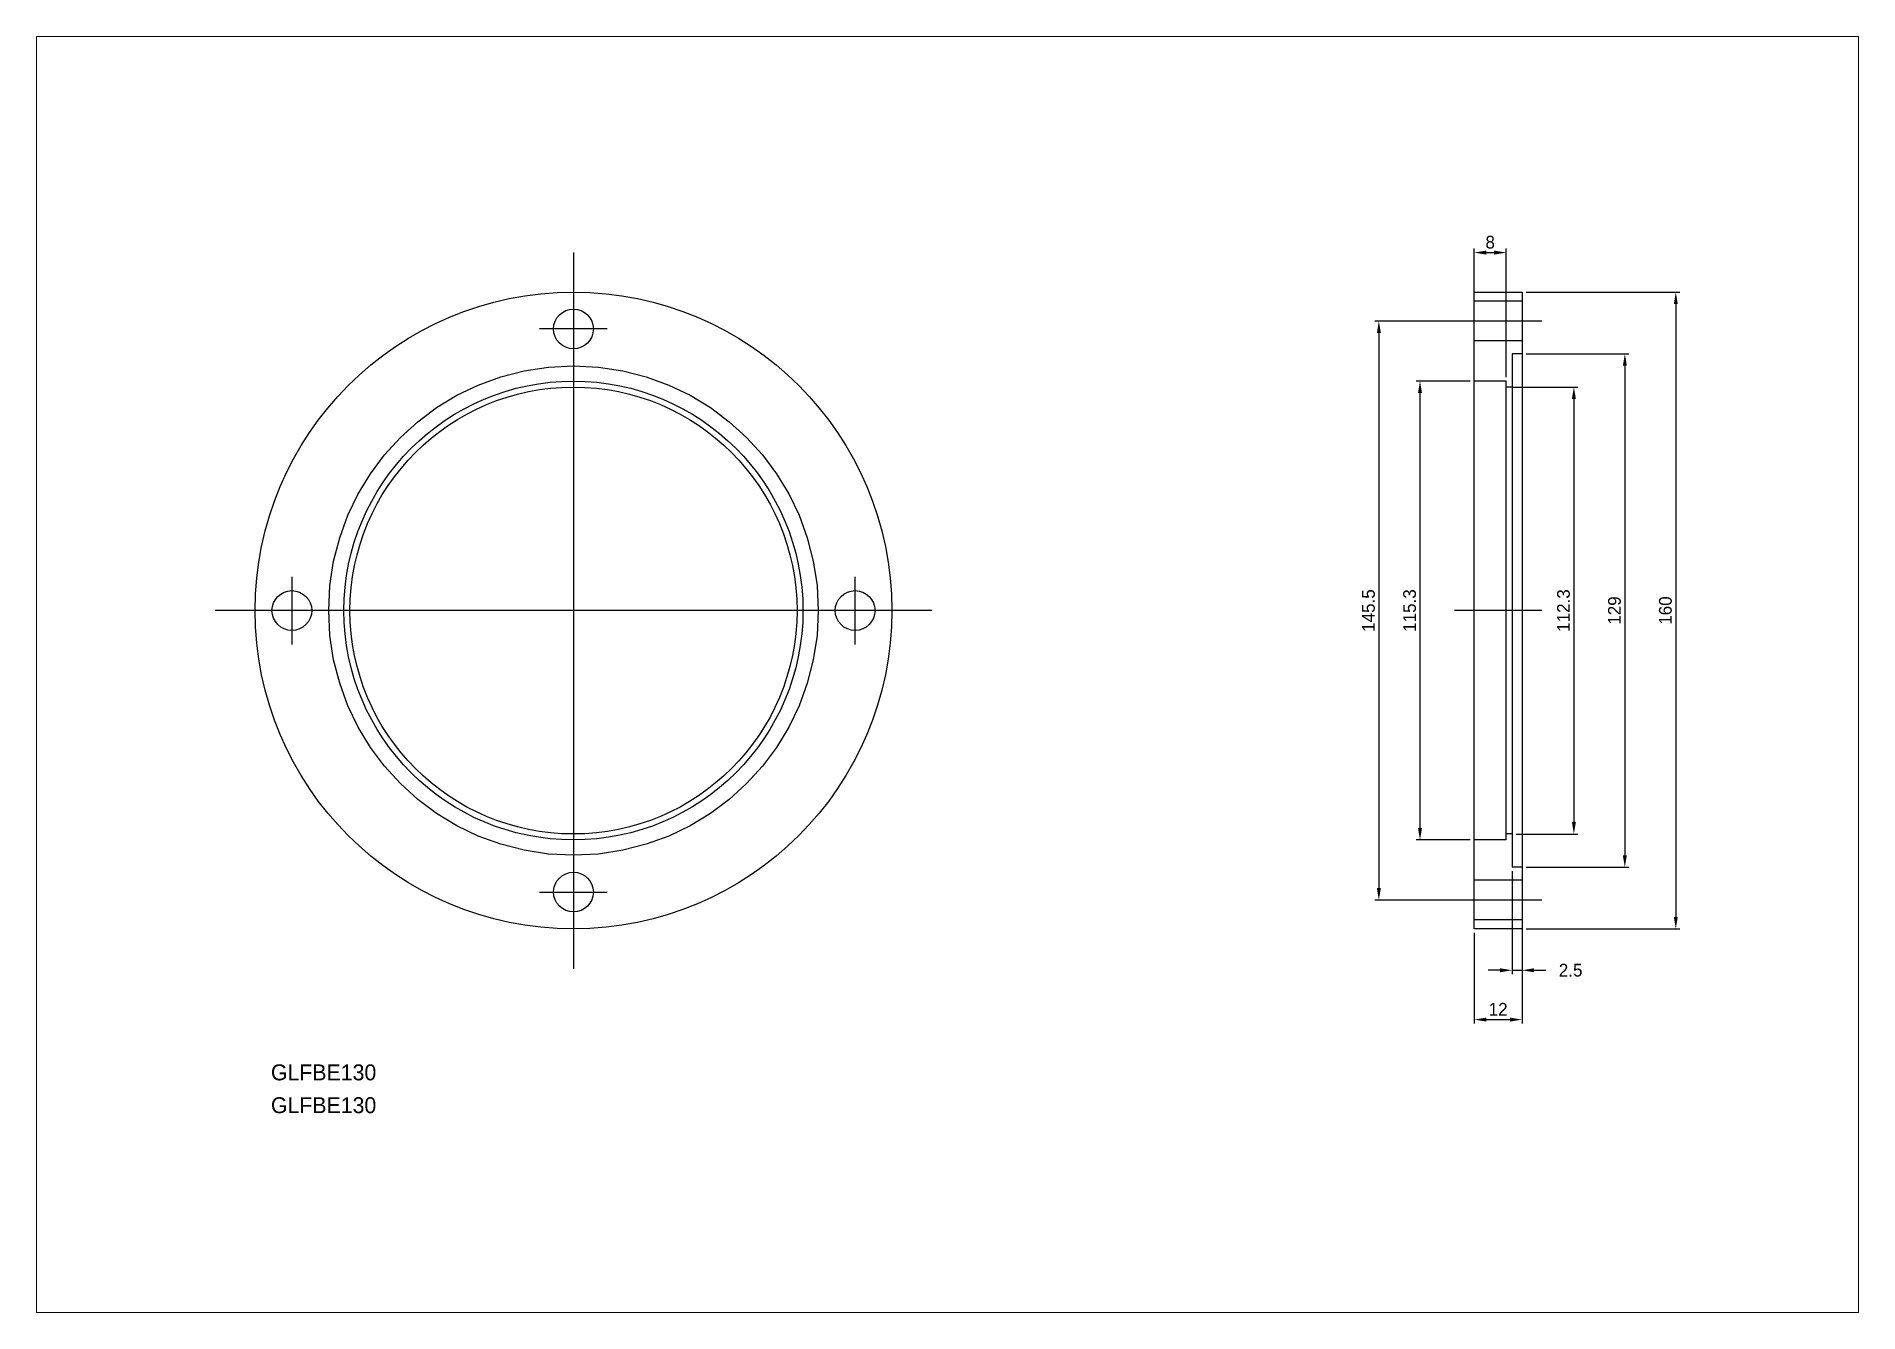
# Paper-space layout 'レイアウト1' of a CAD drawing. Extents: x 1.14 to 10.3, y 0.8 to 7.21.
# The model-space entities are those that its viewports show. They can reach past a viewport. Long polylines and large blocks are cut down to what shows.
import ezdxf

# ---------------------------------------------------------------- set-up
doc = ezdxf.new("R2010")
doc.units = 0
doc.header["$MEASUREMENT"] = 0
doc.linetypes.add('CENTER', pattern=[2, 1.25, -0.25, 0.25, -0.25])
doc.linetypes.add('DASHED', pattern=[0.75, 0.5, -0.25])
doc.layers.get('0').update_dxf_attribs({"linetype": 'CONTINUOUS'})
doc.layers.get('DEFPOINTS').update_dxf_attribs({"linetype": 'CONTINUOUS'})
doc.layers.add('CENTER', color=1, linetype='CONTINUOUS')
doc.layers.add('SIZE', color=7, linetype='CONTINUOUS')
doc.dimstyles.new('MISUMI', dxfattribs={"dimtxt": 3.2, "dimasz": 3, "dimexe": 1, "dimexo": 1, "dimgap": 1, "dimtad": 1, "dimdec": 4, "dimdsep": 46, "dimtxsty": 'STANDARD', "dimcen": 0, "dimadec": 0, "dimazin": 0, "dimtfac": 0.6, "dimtdec": 4, "dimtix": 1, "dimtmove": 2, "dimatfit": 3, "dimfxl": 1, "dimtvp": 1, "dimtolj": 1, "dimarcsym": 0})

# ---------------------------------------------------------------- blocks, each defined once
blk = doc.blocks.new('*D27')
at = {"layer": 'DEFPOINTS', "color": 0, "linetype": 'Continuous'}
for p in [(272.09, 149.85), (272.09, -10.15), (310.72, -10.15)]:
    blk.add_point(p, dxfattribs=at)
at = {"layer": 'SIZE', "color": 0, "linetype": 'Continuous', "lineweight": -2}
for p, q in [((273.09, 149.85), (311.72, 149.85)), ((310.72, 146.85), (310.72, -7.15)), ((273.09, -10.15), (311.72, -10.15))]:
    blk.add_line(p, q, dxfattribs=at)
at = {"layer": 'SIZE', "color": 0, "linetype": 'Continuous'}
for points in [[(310.22, 146.85), (311.22, 146.85), (310.72, 149.85)], [(310.22, -7.15), (311.22, -7.15), (310.72, -10.15)]]:
    blk.add_solid(points, dxfattribs=at)
at = {"layer": 'SIZE', "color": 0, "linetype": 'Continuous', "insert": (308.12, 69.85), "char_height": 3.2, "attachment_point": 5, "rotation": 90}
blk.add_mtext('\\A1;160', dxfattribs=at)
blk = doc.blocks.new('*D26')
at = {"layer": 'DEFPOINTS', "color": 0, "linetype": 'Continuous'}
for p in [(260.09, 127.5), (246.46, 12.2), (260.09, 12.2)]:
    blk.add_point(p, dxfattribs=at)
at = {"layer": 'SIZE', "color": 0, "linetype": 'Continuous', "lineweight": -2}
for p, q in [((259.09, 127.5), (245.46, 127.5)), ((246.46, 124.5), (246.46, 15.2)), ((259.09, 12.2), (245.46, 12.2))]:
    blk.add_line(p, q, dxfattribs=at)
at = {"layer": 'SIZE', "color": 0, "linetype": 'Continuous'}
for points in [[(245.96, 124.5), (246.96, 124.5), (246.46, 127.5)], [(245.96, 15.2), (246.96, 15.2), (246.46, 12.2)]]:
    blk.add_solid(points, dxfattribs=at)
at = {"layer": 'SIZE', "color": 0, "linetype": 'Continuous', "insert": (243.86, 69.85), "char_height": 3.2, "attachment_point": 5, "rotation": 90}
blk.add_mtext('\\A1;115.3', dxfattribs=at)
blk = doc.blocks.new('*D25')
at = {"layer": 'DEFPOINTS', "color": 0, "linetype": 'Continuous'}
for p in [(268.84, 126), (269.59, 13.7), (285.12, 13.7)]:
    blk.add_point(p, dxfattribs=at)
at = {"layer": 'SIZE', "color": 0, "linetype": 'Continuous', "lineweight": -2}
for p, q in [((269.84, 126), (286.12, 126)), ((285.12, 123), (285.12, 16.7)), ((270.59, 13.7), (286.12, 13.7))]:
    blk.add_line(p, q, dxfattribs=at)
at = {"layer": 'SIZE', "color": 0, "linetype": 'Continuous'}
for points in [[(284.62, 123), (285.62, 123), (285.12, 126)], [(284.62, 16.7), (285.62, 16.7), (285.12, 13.7)]]:
    blk.add_solid(points, dxfattribs=at)
at = {"layer": 'SIZE', "color": 0, "linetype": 'Continuous', "insert": (282.52, 69.85), "char_height": 3.2, "attachment_point": 5, "rotation": 90}
blk.add_mtext('\\A1;112.3', dxfattribs=at)
blk = doc.blocks.new('*D24')
at = {"layer": 'DEFPOINTS', "color": 0, "linetype": 'Continuous'}
for p in [(260.09, 142.6), (236.13, -2.9), (260.09, -2.9)]:
    blk.add_point(p, dxfattribs=at)
at = {"layer": 'SIZE', "color": 0, "linetype": 'Continuous', "lineweight": -2}
for p, q in [((259.09, 142.6), (235.13, 142.6)), ((236.13, 139.6), (236.13, 0.1)), ((259.09, -2.9), (235.13, -2.9))]:
    blk.add_line(p, q, dxfattribs=at)
at = {"layer": 'SIZE', "color": 0, "linetype": 'Continuous'}
for points in [[(235.63, 139.6), (236.63, 139.6), (236.13, 142.6)], [(235.63, 0.1), (236.63, 0.1), (236.13, -2.9)]]:
    blk.add_solid(points, dxfattribs=at)
at = {"layer": 'SIZE', "color": 0, "linetype": 'Continuous', "insert": (233.53, 69.85), "char_height": 3.2, "attachment_point": 5, "rotation": 90}
blk.add_mtext('\\A1;145.5', dxfattribs=at)
blk = doc.blocks.new('*D23')
at = {"layer": 'DEFPOINTS', "color": 0, "linetype": 'Continuous'}
for p in [(272.09, 134.35), (272.09, 5.35), (297.92, 5.35)]:
    blk.add_point(p, dxfattribs=at)
at = {"layer": 'SIZE', "color": 0, "linetype": 'Continuous', "lineweight": -2}
for p, q in [((273.09, 134.35), (298.92, 134.35)), ((297.92, 131.35), (297.92, 8.35)), ((273.09, 5.35), (298.92, 5.35))]:
    blk.add_line(p, q, dxfattribs=at)
at = {"layer": 'SIZE', "color": 0, "linetype": 'Continuous'}
for points in [[(297.42, 131.35), (298.42, 131.35), (297.92, 134.35)], [(297.42, 8.35), (298.42, 8.35), (297.92, 5.35)]]:
    blk.add_solid(points, dxfattribs=at)
at = {"layer": 'SIZE', "color": 0, "linetype": 'Continuous', "insert": (295.32, 69.85), "char_height": 3.2, "attachment_point": 5, "rotation": 90}
blk.add_mtext('\\A1;129', dxfattribs=at)
blk = doc.blocks.new('*D22')
at = {"layer": 'DEFPOINTS', "color": 0, "linetype": 'Continuous'}
for p in [(268.09, 159.8), (260.09, 127.5), (268.09, 127.5)]:
    blk.add_point(p, dxfattribs=at)
at = {"layer": 'SIZE', "color": 0, "linetype": 'Continuous', "lineweight": -2}
for p, q in [((260.09, 128.5), (260.09, 160.8)), ((268.09, 128.5), (268.09, 160.8)), ((263.09, 159.8), (265.09, 159.8))]:
    blk.add_line(p, q, dxfattribs=at)
at = {"layer": 'SIZE', "color": 0, "linetype": 'Continuous'}
for points in [[(263.09, 160.3), (263.09, 159.3), (260.09, 159.8)], [(265.09, 160.3), (265.09, 159.3), (268.09, 159.8)]]:
    blk.add_solid(points, dxfattribs=at)
at = {"layer": 'SIZE', "color": 0, "linetype": 'Continuous', "insert": (264.09, 162.4), "char_height": 3.2, "attachment_point": 5}
blk.add_mtext('\\A1;8', dxfattribs=at)
blk = doc.blocks.new('*D21')
at = {"layer": 'DEFPOINTS', "color": 0, "linetype": 'Continuous'}
for p in [(269.59, 5.35), (272.09, 5.35), (272.09, -20.54)]:
    blk.add_point(p, dxfattribs=at)
at = {"layer": 'SIZE', "color": 0, "linetype": 'Continuous', "lineweight": -2}
for p, q in [((269.59, 4.35), (269.59, -21.54)), ((272.09, 4.35), (272.09, -21.54)), ((266.59, -20.54), (263.59, -20.54)), ((269.59, -20.54), (272.09, -20.54)), ((275.09, -20.54), (278.09, -20.54))]:
    blk.add_line(p, q, dxfattribs=at)
at = {"layer": 'SIZE', "color": 0, "linetype": 'Continuous'}
for points in [[(266.59, -20.04), (266.59, -21.04), (269.59, -20.54)], [(275.09, -20.04), (275.09, -21.04), (272.09, -20.54)]]:
    blk.add_solid(points, dxfattribs=at)
at = {"layer": 'SIZE', "color": 0, "linetype": 'Continuous', "insert": (284.3, -20.54), "char_height": 3.2, "attachment_point": 5}
blk.add_mtext('\\A1;2.5', dxfattribs=at)
blk = doc.blocks.new('*D20')
at = {"layer": 'DEFPOINTS', "color": 0, "linetype": 'Continuous'}
for p in [(260.09, -10.15), (272.09, -10.15), (272.09, -32.94)]:
    blk.add_point(p, dxfattribs=at)
at = {"layer": 'SIZE', "color": 0, "linetype": 'Continuous', "lineweight": -2}
for p, q in [((260.09, -11.15), (260.09, -33.94)), ((272.09, -11.15), (272.09, -33.94)), ((263.09, -32.94), (269.09, -32.94))]:
    blk.add_line(p, q, dxfattribs=at)
at = {"layer": 'SIZE', "color": 0, "linetype": 'Continuous'}
for points in [[(263.09, -32.44), (263.09, -33.44), (260.09, -32.94)], [(269.09, -32.44), (269.09, -33.44), (272.09, -32.94)]]:
    blk.add_solid(points, dxfattribs=at)
at = {"layer": 'SIZE', "color": 0, "linetype": 'Continuous', "insert": (266.09, -30.34), "char_height": 3.2, "attachment_point": 5}
blk.add_mtext('\\A1;12', dxfattribs=at)

msp = doc.modelspace()

# ---------------------------------------------------------------- linework, layer by layer
at = {"color": 7, "linetype": 'Continuous'}
for p, q in [((260.0908, 149.85492), (272.0908, 149.85492)), ((260.0908, -10.14508), (260.0908, 149.85492)), ((272.0908, 149.85492), (272.0908, -10.14508)), ((272.0908, -10.14508), (260.0908, -10.14508))]:
    msp.add_line(p, q, dxfattribs=at)
at = {"color": 3, "linetype": 'DASHED'}
for p, q in [((272.0908, 147.60492), (260.0908, 147.60492)), ((272.0908, 137.60492), (260.0908, 137.60492)), ((269.5908, 134.35492), (269.5908, 5.35492)), ((272.0908, 134.35492), (269.5908, 134.35492)), ((268.0908, 127.50492), (260.0908, 127.50492)), ((268.0908, 12.20492), (268.0908, 127.50492)), ((269.5908, 126.00492), (268.0908, 126.00492)), ((268.0908, 12.20492), (260.0908, 12.20492)), ((269.5908, 13.70492), (268.0908, 13.70492)), ((272.0908, 5.35492), (269.5908, 5.35492)), ((272.0908, 2.10492), (260.0908, 2.10492)), ((272.0908, -7.89508), (260.0908, -7.89508))]:
    msp.add_line(p, q, dxfattribs=at)
at = {"color": 7}
for centre, radius in [((33.80858, 69.85492), 80), ((33.80858, 140.60492), 5), ((33.80858, 69.85492), 57.65), ((33.80858, 69.85492), 56.15), ((-36.94142, 69.85492), 5), ((104.55858, 69.85492), 5), ((33.80858, -0.89508), 5)]:
    msp.add_circle(centre, radius, dxfattribs=at)
at = {"color": 3, "linetype": 'DASHED'}
msp.add_circle((33.80858, 69.85492), 61.5, dxfattribs=at)
at = {"layer": 'CENTER', "color": 1, "linetype": 'CENTER'}
for p, q in [((33.80858, 159.85492), (33.80858, -20.14508)), ((277.0908, 142.60492), (255.0908, 142.60492)), ((42.30858, 140.60492), (25.30858, 140.60492)), ((-36.94142, 78.35492), (-36.94142, 61.35492)), ((104.55858, 61.35492), (104.55858, 78.35492)), ((123.80858, 69.85492), (-56.19142, 69.85492)), ((277.0908, 69.85492), (255.0908, 69.85492)), ((25.30858, -0.89508), (42.30858, -0.89508)), ((277.0908, -2.89508), (255.0908, -2.89508))]:
    msp.add_line(p, q, dxfattribs=at)

# ---------------------------------------------------------------- texts
at = {"color": 7, "linetype": 'Continuous'}
for p in [(-42.19451, -48.19437), (-42.19451, -56.44381)]:
    msp.add_text('GLFBE130', height=4, dxfattribs=at).set_placement(p)

# ---------------------------------------------------------------- dimensions: what is measured, and where the dimension line sits
at = {"layer": 'SIZE', "linetype": 'Continuous'}
for base, p1, p2, picture, middle in [((268.0908, 159.80419), (260.0908, 127.50492), (268.0908, 127.50492), '*D22', (264.0908, 162.40419)), ((272.0908, -32.93738), (260.0908, -10.14508), (272.0908, -10.14508), '*D20', (266.0908, -30.33738))]:
    dim = msp.add_linear_dim(base=base, p1=p1, p2=p2, dimstyle='MISUMI', dxfattribs=at)
    dim.commit()
    dim.dimension.update_dxf_attribs({"geometry": picture, "text_midpoint": middle})
for base, p1, p2, picture, middle in [((310.72463, -10.14508), (272.0908, 149.85492), (272.0908, -10.14508), '*D27', (308.12463, 69.85492)), ((236.12543, -2.89508), (260.0908, 142.60492), (260.0908, -2.89508), '*D24', (233.52543, 69.85492)), ((297.92221, 5.35492), (272.0908, 134.35492), (272.0908, 5.35492), '*D23', (295.32221, 69.85492)), ((246.45518, 12.20492), (260.0908, 127.50492), (260.0908, 12.20492), '*D26', (243.85518, 69.85492)), ((285.12001, 13.70492), (268.8408, 126.00492), (269.5908, 13.70492), '*D25', (282.52001, 69.85492))]:
    dim = msp.add_linear_dim(base=base, p1=p1, p2=p2, angle=90, dimstyle='MISUMI', dxfattribs=at)
    dim.commit()
    dim.dimension.update_dxf_attribs({"geometry": picture, "text_midpoint": middle})
dim = msp.add_linear_dim(base=(272.0908, -20.54235), p1=(269.5908, 5.35492), p2=(272.0908, 5.35492), dimstyle='MISUMI', dxfattribs=at)
dim.commit()
dim.dimension.update_dxf_attribs({"geometry": '*D21', "text_midpoint": (284.30122, -20.54235), "dimtype": 160})

psp = doc.layouts.new('レイアウト1')

# ---------------------------------------------------------------- viewports
at = {"layer": 'SIZE', "linetype": 'Continuous'}
psp.add_viewport(center=(5.7217, 4.0083), size=(9.1547, 6.413333), view_center_point=(127.7666, 53.78019), view_height=320.666653, dxfattribs=at)

doc.saveas('drawing.dxf')
